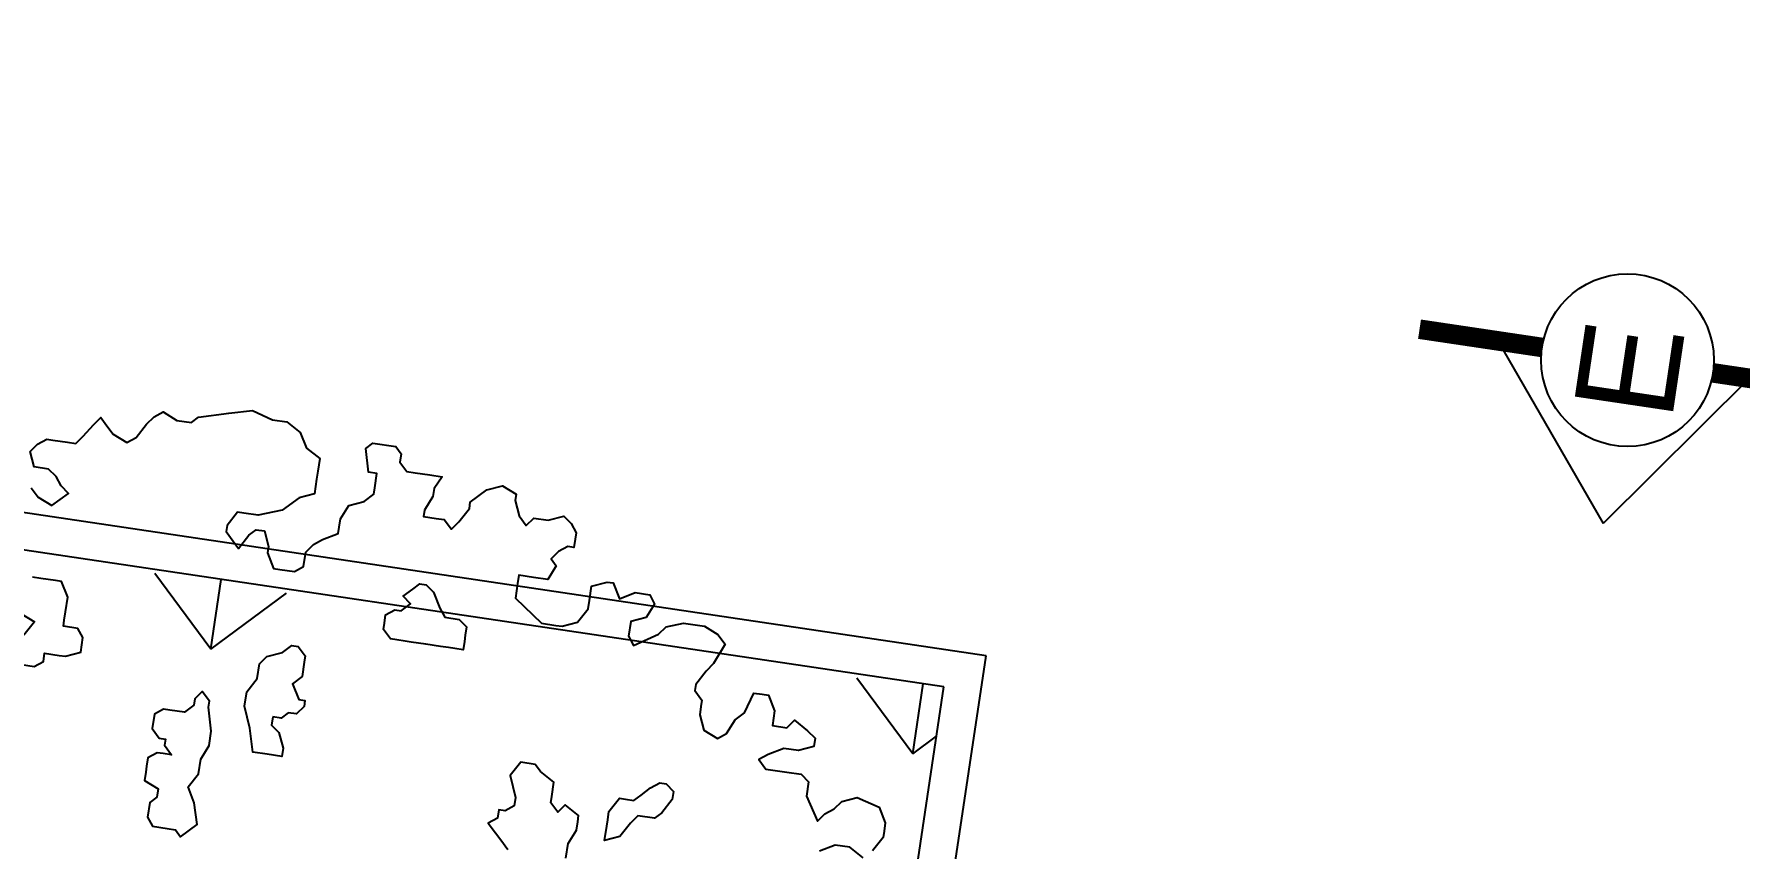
# Model space of a CAD drawing. Header units: millimetres. Extents: x 338 to 506, y 179 to 335.
# Drawn here: x 387.75 to 394.65, y 280.83 to 284.13 of the extents above; entities that cross this region are included whole.
import ezdxf
from ezdxf.enums import TextEntityAlignment as Align

# ---------------------------------------------------------------- set-up
doc = ezdxf.new("R2010")
doc.units = ezdxf.units.MM
doc.linetypes.add('CENTER', pattern=[2, 1.25, -0.25, 0.25, -0.25])
for name, color, linetype in [('ANDEN', 251, 'Continuous'), ('ARBOL-TOP', 3, 'Continuous'), ('MUROS', 32, 'Continuous'), ('REJAS', 151, 'Continuous'), ('TEXTOS', 7, 'Continuous')]:
    doc.layers.add(name, color=color, linetype=linetype)
doc.styles.get("Standard").update_dxf_attribs({"font": 'ARIALUNI.ttf'})

# ---------------------------------------------------------------- blocks, each defined once
blk = doc.blocks.new('*X958')
at = {"color": 0}
for p, q in [((98.1338, 111.9594), (98.4033, 112.2288)), ((98.1338, 111.9594), (98.4033, 111.6899)), ((98.1338, 111.9594), (98.4199, 111.9594)), ((98.1338, 109.0857), (98.4033, 109.3551)), ((98.1338, 109.0857), (98.2185, 109.0011)), ((98.1338, 109.0857), (98.4199, 109.0857))]:
    blk.add_line(p, q, dxfattribs=at)
blk = doc.blocks.new('ARBOLITO')
at = {"linetype": 'ByBlock'}
for points in [[(462.3107, 69.5724), (462.3253, 69.5662), (462.3169, 69.5517)], [(462.3169, 69.5226), (462.3315, 69.5226), (462.3398, 69.5288), (462.3398, 69.5371), (462.3543, 69.5371), (462.3606, 69.5371), (462.3751, 69.5433), (462.3751, 69.5579), (462.3689, 69.5662), (462.3543, 69.5662), (462.3543, 69.5724), (462.3543, 69.5807), (462.3543, 69.5953), (462.346, 69.6098), (462.3398, 69.6098), (462.3253, 69.6098), (462.3169, 69.6098)], [(462.3024, 69.6971), (462.3107, 69.6888), (462.3253, 69.6826), (462.3398, 69.6971), (462.3315, 69.7033), (462.3253, 69.7117), (462.3169, 69.7179), (462.3024, 69.7179), (462.2962, 69.7324), (462.3024, 69.7407), (462.3107, 69.747), (462.3169, 69.747), (462.3315, 69.747), (462.3398, 69.747), (462.346, 69.7553), (462.3543, 69.7678), (462.3606, 69.7761), (462.3689, 69.7678), (462.3751, 69.7615), (462.3897, 69.7553), (462.398, 69.7615), (462.4063, 69.7761), (462.4125, 69.7844), (462.4208, 69.7906), (462.4354, 69.7844), (462.4499, 69.7844), (462.4562, 69.7906), (462.4853, 69.7989), (462.5081, 69.8052), (462.5289, 69.7989), (462.5434, 69.7989), (462.558, 69.7906), (462.5663, 69.7761), (462.5808, 69.7678), (462.5808, 69.7553), (462.5808, 69.747), (462.5808, 69.7324), (462.5663, 69.7262), (462.5517, 69.7117), (462.5289, 69.7033), (462.5143, 69.7033), (462.5081, 69.7033), (462.4998, 69.6888), (462.4998, 69.6826), (462.5081, 69.6742), (462.5143, 69.668), (462.5227, 69.6826), (462.5289, 69.6888), (462.5372, 69.6888), (462.5434, 69.6742), (462.5434, 69.668), (462.5517, 69.6535), (462.558, 69.6535), (462.5725, 69.6535), (462.5808, 69.6597), (462.5808, 69.6742), (462.5871, 69.6826), (462.5954, 69.6888), (462.6099, 69.6971), (462.6099, 69.7033), (462.6099, 69.7117), (462.6162, 69.7262), (462.6307, 69.7324), (462.639, 69.7407), (462.639, 69.747), (462.639, 69.7615), (462.6307, 69.7615), (462.6245, 69.7844), (462.6307, 69.7906), (462.6536, 69.7906), (462.6598, 69.7844), (462.6598, 69.7761), (462.6681, 69.7678), (462.6764, 69.7678), (462.691, 69.7678), (462.7034, 69.7678), (462.6972, 69.7553), (462.6972, 69.747), (462.691, 69.7324), (462.691, 69.7262), (462.6972, 69.7262), (462.7034, 69.7262), (462.7117, 69.7262), (462.7201, 69.7179), (462.7263, 69.7262), (462.7346, 69.7407), (462.7346, 69.747), (462.7491, 69.7615), (462.7637, 69.7678), (462.7782, 69.7615), (462.7782, 69.7553), (462.7845, 69.7407), (462.7928, 69.7324), (462.799, 69.7407), (462.8136, 69.7407), (462.8281, 69.747), (462.8364, 69.7407), (462.8427, 69.7324), (462.8427, 69.7262), (462.8427, 69.7179), (462.8364, 69.7179), (462.8281, 69.7117), (462.8219, 69.7033), (462.8281, 69.6971), (462.8219, 69.6826), (462.8073, 69.6826), (462.7928, 69.6826), (462.7928, 69.6742), (462.7928, 69.6597), (462.8219, 69.6389), (462.8364, 69.6389), (462.8427, 69.6389), (462.8572, 69.6452), (462.8655, 69.6597), (462.8655, 69.668), (462.8655, 69.6826), (462.8801, 69.6888), (462.8863, 69.6888), (462.8946, 69.6742), (462.9091, 69.6826), (462.9237, 69.6826), (462.9299, 69.6742), (462.9237, 69.6597), (462.9091, 69.6535), (462.9091, 69.6389), (462.9154, 69.6306), (462.9382, 69.6452), (462.9445, 69.6535), (462.9611, 69.6597), (462.9819, 69.6597), (462.9964, 69.6535), (463.0047, 69.6452), (462.9964, 69.6244), (462.9902, 69.6161), (462.9819, 69.6015), (462.9819, 69.5953), (462.9902, 69.587), (462.9902, 69.5807), (462.9902, 69.5724), (462.9964, 69.5579), (463.011, 69.5517), (463.0193, 69.5579), (463.0255, 69.5724), (463.0338, 69.5807), (463.0401, 69.6015), (463.0484, 69.6015), (463.0546, 69.6015), (463.0629, 69.587), (463.0629, 69.5724), (463.0775, 69.5724), (463.0837, 69.5807), (463.0982, 69.5724), (463.1065, 69.5662), (463.1065, 69.5579), (463.092, 69.5517), (463.0775, 69.5517), (463.0629, 69.5433), (463.0546, 69.5371), (463.0629, 69.5288), (463.0837, 69.5288), (463.0982, 69.5288), (463.1065, 69.5226), (463.1065, 69.508), (463.1211, 69.4852), (463.1273, 69.4935), (463.1356, 69.4997), (463.1419, 69.508), (463.1564, 69.5143), (463.1793, 69.508), (463.1876, 69.4935), (463.1876, 69.4852), (463.1876, 69.4789), (463.1793, 69.4644)], [(463.171, 69.4561), (463.1564, 69.4644), (463.1419, 69.4644), (463.1273, 69.4561)], [(462.3107, 69.5724), (462.3253, 69.5662), (462.3169, 69.5517)], [(462.3169, 69.5226), (462.3315, 69.5226), (462.3398, 69.5288), (462.3398, 69.5371), (462.3543, 69.5371), (462.3606, 69.5371), (462.3751, 69.5433), (462.3751, 69.5579), (462.3689, 69.5662), (462.3543, 69.5662), (462.3543, 69.5724), (462.3543, 69.5807), (462.3543, 69.5953), (462.346, 69.6098), (462.3398, 69.6098), (462.3253, 69.6098), (462.3169, 69.6098)], [(462.3024, 69.6971), (462.3107, 69.6888), (462.3253, 69.6826), (462.3398, 69.6971), (462.3315, 69.7033), (462.3253, 69.7117), (462.3169, 69.7179), (462.3024, 69.7179), (462.2962, 69.7324), (462.3024, 69.7407), (462.3107, 69.747), (462.3169, 69.747), (462.3315, 69.747), (462.3398, 69.747), (462.346, 69.7553), (462.3543, 69.7678), (462.3606, 69.7761), (462.3689, 69.7678), (462.3751, 69.7615), (462.3897, 69.7553), (462.398, 69.7615), (462.4063, 69.7761), (462.4125, 69.7844), (462.4208, 69.7906), (462.4354, 69.7844), (462.4499, 69.7844), (462.4562, 69.7906), (462.4853, 69.7989), (462.5081, 69.8052), (462.5289, 69.7989), (462.5434, 69.7989), (462.558, 69.7906), (462.5663, 69.7761), (462.5808, 69.7678), (462.5808, 69.7553), (462.5808, 69.747), (462.5808, 69.7324), (462.5663, 69.7262), (462.5517, 69.7117), (462.5289, 69.7033), (462.5143, 69.7033), (462.5081, 69.7033), (462.4998, 69.6888), (462.4998, 69.6826), (462.5081, 69.6742), (462.5143, 69.668), (462.5227, 69.6826), (462.5289, 69.6888), (462.5372, 69.6888), (462.5434, 69.6742), (462.5434, 69.668), (462.5517, 69.6535), (462.558, 69.6535), (462.5725, 69.6535), (462.5808, 69.6597), (462.5808, 69.6742), (462.5871, 69.6826), (462.5954, 69.6888), (462.6099, 69.6971), (462.6099, 69.7033), (462.6099, 69.7117), (462.6162, 69.7262), (462.6307, 69.7324), (462.639, 69.7407), (462.639, 69.747), (462.639, 69.7615), (462.6307, 69.7615), (462.6245, 69.7844), (462.6307, 69.7906), (462.6536, 69.7906), (462.6598, 69.7844), (462.6598, 69.7761), (462.6681, 69.7678), (462.6764, 69.7678), (462.691, 69.7678), (462.7034, 69.7678), (462.6972, 69.7553), (462.6972, 69.747), (462.691, 69.7324), (462.691, 69.7262), (462.6972, 69.7262), (462.7034, 69.7262), (462.7117, 69.7262), (462.7201, 69.7179), (462.7263, 69.7262), (462.7346, 69.7407), (462.7346, 69.747), (462.7491, 69.7615), (462.7637, 69.7678), (462.7782, 69.7615), (462.7782, 69.7553), (462.7845, 69.7407), (462.7928, 69.7324), (462.799, 69.7407), (462.8136, 69.7407), (462.8281, 69.747), (462.8364, 69.7407), (462.8427, 69.7324), (462.8427, 69.7262), (462.8427, 69.7179), (462.8364, 69.7179), (462.8281, 69.7117), (462.8219, 69.7033), (462.8281, 69.6971), (462.8219, 69.6826), (462.8073, 69.6826), (462.7928, 69.6826), (462.7928, 69.6742), (462.7928, 69.6597), (462.8219, 69.6389), (462.8364, 69.6389), (462.8427, 69.6389), (462.8572, 69.6452), (462.8655, 69.6597), (462.8655, 69.668), (462.8655, 69.6826), (462.8801, 69.6888), (462.8863, 69.6888), (462.8946, 69.6742), (462.9091, 69.6826), (462.9237, 69.6826), (462.9299, 69.6742), (462.9237, 69.6597), (462.9091, 69.6535), (462.9091, 69.6389), (462.9154, 69.6306), (462.9382, 69.6452), (462.9445, 69.6535), (462.9611, 69.6597), (462.9819, 69.6597), (462.9964, 69.6535), (463.0047, 69.6452), (462.9964, 69.6244), (462.9902, 69.6161), (462.9819, 69.6015), (462.9819, 69.5953), (462.9902, 69.587), (462.9902, 69.5807), (462.9902, 69.5724), (462.9964, 69.5579), (463.011, 69.5517), (463.0193, 69.5579), (463.0255, 69.5724), (463.0338, 69.5807), (463.0401, 69.6015), (463.0484, 69.6015), (463.0546, 69.6015), (463.0629, 69.587), (463.0629, 69.5724), (463.0775, 69.5724), (463.0837, 69.5807), (463.0982, 69.5724), (463.1065, 69.5662), (463.1065, 69.5579), (463.092, 69.5517), (463.0775, 69.5517), (463.0629, 69.5433), (463.0546, 69.5371), (463.0629, 69.5288), (463.0837, 69.5288), (463.0982, 69.5288), (463.1065, 69.5226), (463.1065, 69.508), (463.1211, 69.4852), (463.1273, 69.4935), (463.1356, 69.4997), (463.1419, 69.508), (463.1564, 69.5143), (463.1793, 69.508), (463.1876, 69.4935), (463.1876, 69.4852), (463.1876, 69.4789), (463.1793, 69.4644)], [(463.171, 69.4561), (463.1564, 69.4644), (463.1419, 69.4644), (463.1273, 69.4561)], [(462.7117, 69.6015), (462.6972, 69.6015), (462.691, 69.6015), (462.6827, 69.6015), (462.6764, 69.6015), (462.6681, 69.6098), (462.6681, 69.6161), (462.6681, 69.6244), (462.6764, 69.6306), (462.6827, 69.6306), (462.691, 69.6389), (462.6827, 69.6452), (462.691, 69.6535), (462.6972, 69.6597), (462.7034, 69.6597), (462.7117, 69.6535), (462.7201, 69.6389), (462.7263, 69.6306), (462.7408, 69.6306), (462.7491, 69.6244), (462.7491, 69.6161), (462.7491, 69.6098), (462.7491, 69.6015), (462.7408, 69.6015), (462.7346, 69.6015), (462.7263, 69.6015), (462.7117, 69.6015), (462.7117, 69.6015)], [(462.7117, 69.6015), (462.6972, 69.6015), (462.691, 69.6015), (462.6827, 69.6015), (462.6764, 69.6015), (462.6681, 69.6098), (462.6681, 69.6161), (462.6681, 69.6244), (462.6764, 69.6306), (462.6827, 69.6306), (462.691, 69.6389), (462.6827, 69.6452), (462.691, 69.6535), (462.6972, 69.6597), (462.7034, 69.6597), (462.7117, 69.6535), (462.7201, 69.6389), (462.7263, 69.6306), (462.7408, 69.6306), (462.7491, 69.6244), (462.7491, 69.6161), (462.7491, 69.6098), (462.7491, 69.6015), (462.7408, 69.6015), (462.7346, 69.6015), (462.7263, 69.6015), (462.7117, 69.6015)], [(462.5725, 69.508), (462.5725, 69.4997), (462.5808, 69.4935), (462.5871, 69.4789), (462.5871, 69.4706), (462.5725, 69.4706), (462.558, 69.4706), (462.5517, 69.4935), (462.5434, 69.5143), (462.5434, 69.5288), (462.5517, 69.5433), (462.5517, 69.5579), (462.558, 69.5662), (462.5725, 69.5724), (462.5808, 69.5807), (462.5871, 69.5807), (462.5954, 69.5724), (462.5954, 69.5662), (462.5954, 69.5517), (462.5871, 69.5433), (462.5954, 69.5288), (462.6016, 69.5288), (462.6016, 69.5226), (462.5954, 69.5143), (462.5871, 69.5143), (462.5808, 69.508), (462.5725, 69.508), (462.5725, 69.508)], [(462.5725, 69.508), (462.5725, 69.4997), (462.5808, 69.4935), (462.5871, 69.4789), (462.5871, 69.4706), (462.5725, 69.4706), (462.558, 69.4706), (462.5517, 69.4935), (462.5434, 69.5143), (462.5434, 69.5288), (462.5517, 69.5433), (462.5517, 69.5579), (462.558, 69.5662), (462.5725, 69.5724), (462.5808, 69.5807), (462.5871, 69.5807), (462.5954, 69.5724), (462.5954, 69.5662), (462.5954, 69.5517), (462.5871, 69.5433), (462.5954, 69.5288), (462.6016, 69.5288), (462.6016, 69.5226), (462.5954, 69.5143), (462.5871, 69.5143), (462.5808, 69.508), (462.5725, 69.508)], [(462.5143, 69.3917), (462.5081, 69.4124), (462.4998, 69.427), (462.5081, 69.4415), (462.5081, 69.4561), (462.5143, 69.4706), (462.5143, 69.4852), (462.5081, 69.508), (462.5081, 69.5143), (462.4998, 69.5226), (462.4936, 69.5143), (462.4936, 69.508), (462.4853, 69.4997), (462.4707, 69.4997), (462.4645, 69.4997), (462.4562, 69.4935), (462.4562, 69.4789), (462.4645, 69.4706), (462.4707, 69.4706), (462.4707, 69.4644), (462.479, 69.4561), (462.4707, 69.4561), (462.4645, 69.4561), (462.4562, 69.4498), (462.4562, 69.4415), (462.4562, 69.4353), (462.4562, 69.427), (462.4707, 69.4207), (462.4707, 69.4124), (462.4645, 69.4062), (462.4645, 69.3917), (462.4707, 69.3833), (462.4853, 69.3833), (462.4936, 69.3833), (462.4998, 69.3771), (462.5143, 69.3917), (462.5143, 69.3917)], [(462.5143, 69.3917), (462.5081, 69.4124), (462.4998, 69.427), (462.5081, 69.4415), (462.5081, 69.4561), (462.5143, 69.4706), (462.5143, 69.4852), (462.5081, 69.508), (462.5081, 69.5143), (462.4998, 69.5226), (462.4936, 69.5143), (462.4936, 69.508), (462.4853, 69.4997), (462.4707, 69.4997), (462.4645, 69.4997), (462.4562, 69.4935), (462.4562, 69.4789), (462.4645, 69.4706), (462.4707, 69.4706), (462.4707, 69.4644), (462.479, 69.4561), (462.4707, 69.4561), (462.4645, 69.4561), (462.4562, 69.4498), (462.4562, 69.4415), (462.4562, 69.4353), (462.4562, 69.427), (462.4707, 69.4207), (462.4707, 69.4124), (462.4645, 69.4062), (462.4645, 69.3917), (462.4707, 69.3833), (462.4853, 69.3833), (462.4936, 69.3833), (462.4998, 69.3771), (462.5143, 69.3917)], [(462.8801, 69.4124), (462.8801, 69.427), (462.8863, 69.4415), (462.8863, 69.4498), (462.8863, 69.4561), (462.8717, 69.4644), (462.8655, 69.4561), (462.8572, 69.4644), (462.8572, 69.4706), (462.8572, 69.4852), (462.8427, 69.4935), (462.8364, 69.4997), (462.8219, 69.4997), (462.8136, 69.4852), (462.8219, 69.4644), (462.8219, 69.4561), (462.8136, 69.4498), (462.8073, 69.4498), (462.8073, 69.4415), (462.799, 69.4353), (462.8073, 69.427), (462.8136, 69.4207), (462.8219, 69.4124)], [(462.8801, 69.4124), (462.8801, 69.427), (462.8863, 69.4415), (462.8863, 69.4498), (462.8863, 69.4561), (462.8717, 69.4644), (462.8655, 69.4561), (462.8572, 69.4644), (462.8572, 69.4706), (462.8572, 69.4852), (462.8427, 69.4935), (462.8364, 69.4997), (462.8219, 69.4997), (462.8136, 69.4852), (462.8219, 69.4644), (462.8219, 69.4561), (462.8136, 69.4498), (462.8073, 69.4498), (462.8073, 69.4415), (462.799, 69.4353), (462.8073, 69.427), (462.8136, 69.4207), (462.8219, 69.4124)], [(462.9154, 69.4353), (462.9154, 69.4498), (462.9154, 69.4561), (462.9154, 69.4644), (462.9237, 69.4789), (462.9299, 69.4789), (462.9382, 69.4789), (462.9445, 69.4852), (462.9528, 69.4935), (462.9611, 69.4997), (462.9673, 69.4997), (462.9756, 69.4935), (462.9756, 69.4852), (462.9673, 69.4706), (462.9611, 69.4644), (462.9445, 69.4644), (462.9382, 69.4561), (462.9299, 69.4415), (462.9154, 69.4353), (462.9154, 69.4353)], [(462.9154, 69.4353), (462.9154, 69.4498), (462.9154, 69.4561), (462.9154, 69.4644), (462.9237, 69.4789), (462.9299, 69.4789), (462.9382, 69.4789), (462.9445, 69.4852), (462.9528, 69.4935), (462.9611, 69.4997), (462.9673, 69.4997), (462.9756, 69.4935), (462.9756, 69.4852), (462.9673, 69.4706), (462.9611, 69.4644), (462.9445, 69.4644), (462.9382, 69.4561), (462.9299, 69.4415), (462.9154, 69.4353)]]:
    blk.add_lwpolyline(points, dxfattribs=at)
blk = doc.blocks.new('EJES_CORTES')
at = {"layer": 'TEXTOS'}
for p, q in [((-21.9219, 5.1376), (-22.5911, 4.6073)), ((-21.9219, 4.9569), (-21.9219, 5.1376)), ((-21.9219, 4.1078), (-22.5911, 4.6073))]:
    blk.add_line(p, q, dxfattribs=at)
at = {"layer": 'TEXTOS', "linetype": 'CENTER', "const_width": 0.0792}
for points in [[(-21.9219, 4.9569), (-21.9219, 5.4587)], [(-21.9219, 0.2971), (-21.9219, 4.2577)]]:
    blk.add_lwpolyline(points, dxfattribs=at)
at = {"layer": 'TEXTOS'}
blk.add_circle((-21.9219, 4.6073), 0.3496, dxfattribs=at)
blk.add_text('E', height=0.4027, dxfattribs=at).set_placement((-21.9577, 4.7964), align=Align.TOP_CENTER)
blk = doc.blocks.new('A$C7152A42C')
at = {"layer": 'ANDEN'}
for p, q in [((98.56987, 108.85105), (98.56987, 113.85105)), ((87.00627, 108.85105), (98.56987, 108.85105))]:
    blk.add_line(p, q, dxfattribs=at)
blk.add_lwpolyline([(98.41987, 109.00105), (98.41987, 113.70105), (97.41987, 113.70105), (97.41987, 119.00105), (98.41987, 119.00105), (98.41987, 123.70105), (97.41987, 123.70105), (97.41987, 133.66738), (87.15627, 134.31906), (87.15627, 109.00105)], close=True, dxfattribs=at)
at = {"layer": 'ANDEN', "color": 251, "linetype": 'Continuous'}
blk.add_blockref('*X958', (0, 0), dxfattribs=at)
at = {"layer": 'ARBOL-TOP', "color": 3, "linetype": 'ByBlock', "xscale": 4.090679926752369, "yscale": 4.090679926752369, "zscale": 4.090679926752369, "rotation": 270}
blk.add_blockref('ARBOLITO', (-186.43523, 2003.90737), dxfattribs=at)
at = {"layer": 'REJAS'}
blk.add_blockref('EJES_CORTES', (122.05847, 101.85105), dxfattribs=at)

msp = doc.modelspace()

# ---------------------------------------------------------------- block references
at = {"layer": 'MUROS', "color": 32, "rotation": 81.53046525965426}
msp.add_blockref('A$C7152A42C', (484.7482, 168.0844), dxfattribs=at)

doc.saveas('drawing.dxf')
